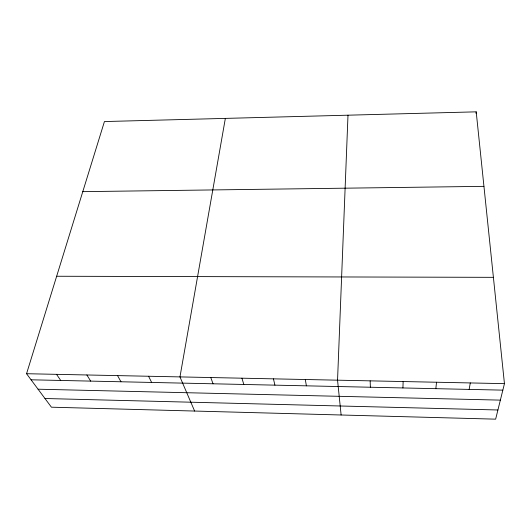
<?xml version="1.0" encoding="UTF-8"?>
<svg xmlns="http://www.w3.org/2000/svg" width="531" height="531" viewBox="0 0 531 531"><rect width="100%" height="100%" fill="white"/><g stroke="black" fill="none" stroke-linecap="round" stroke-linejoin="round"><path stroke-width="0.8" d="M402.923 387.949L403.142 381.543M347.997 115.194L337.55 380.183L341.121 414.996M435.845 388.672L436.515 382.24M476.008 113.415L476.201 111.842L104.434 121.553L26.55 373.718L51.421 407.191L495.642 419.158L504.45 383.647L476.201 111.842M225.356 118.393L179.963 376.91L194.618 411.047M469.152 389.402L470.287 382.937M82.783 191.651L483.94 186.348M56.658 276.253L493.399 277.335M26.55 373.718L504.45 383.647M31.07 379.804L502.844 390.139M38.053 389.203L500.361 400.128M44.969 398.509L497.919 409.985M56.545 374.342L60.713 380.455M86.872 374.972L90.682 381.112M117.55 375.609L120.988 381.776M148.58 376.253L151.634 382.446M210.774 377.548L213.057 383.794M241.93 378.198L243.822 384.464M273.438 378.849L274.925 385.148M305.312 379.512L306.387 385.838M370.153 380.86L370.379 387.238"/></g></svg>
